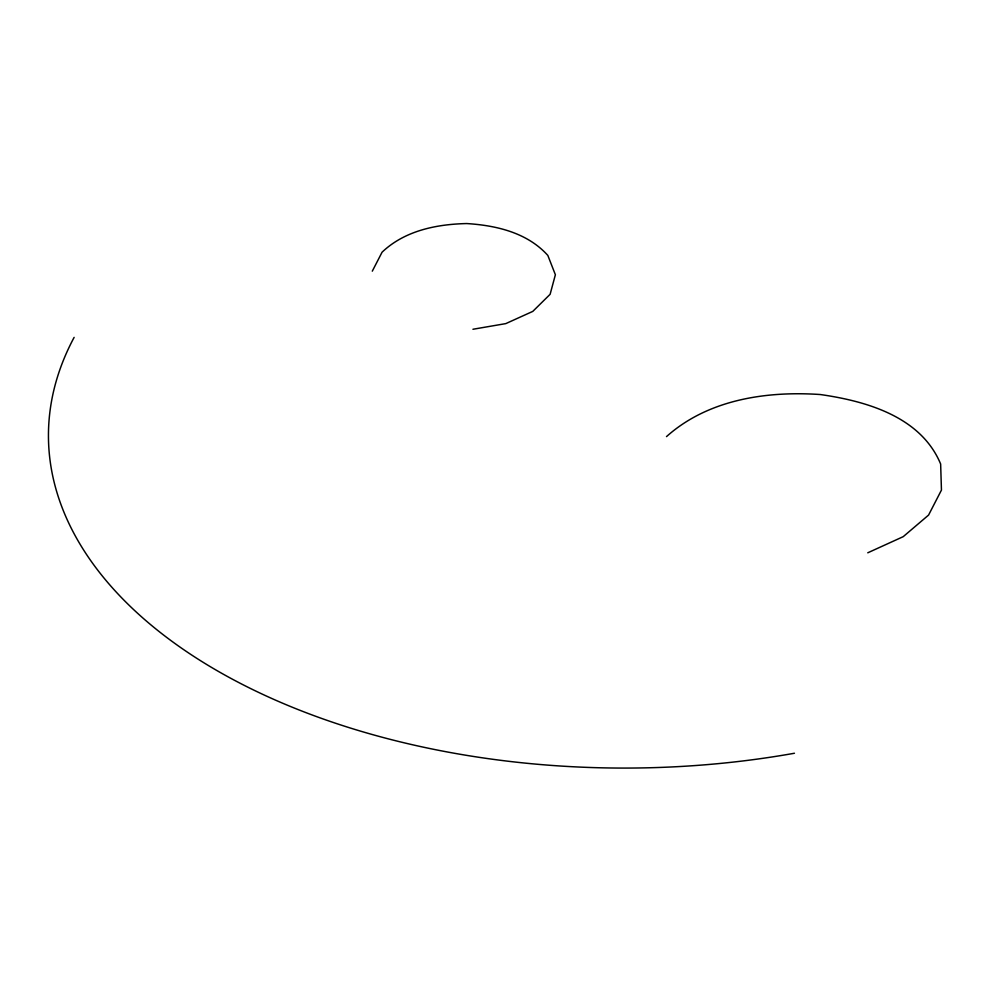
<?xml version="1.0" encoding="UTF-8"?>
<svg xmlns="http://www.w3.org/2000/svg" width="991" height="991" viewBox="0 0 991 991"><rect width="100%" height="100%" fill="white"/><g stroke="black" fill="none" stroke-linecap="round" stroke-linejoin="round"><path stroke-width="1.49" d="M372.294 271.162L382.08 252.185C404.762 230.63 436.412 224.239 466.724 223.557C496.243 225.428 527.262 232.6 547.837 255.43L555.381 274.742L550.116 294.302L532.786 311.397L505.794 323.611L472.93 329.26M666.497 436.61C708.02 399.435 766.477 390.875 820.3 394.529C866.592 401.144 920.973 416.753 940.645 464.011L941.45 490.087L928.579 515.072L903.222 536.664L867.757 552.805M794.448 753.247A575.932 332.518 0 0 1 217.128 670.684A575.932 332.518 0 0 1 74.127 337.374"/></g></svg>
